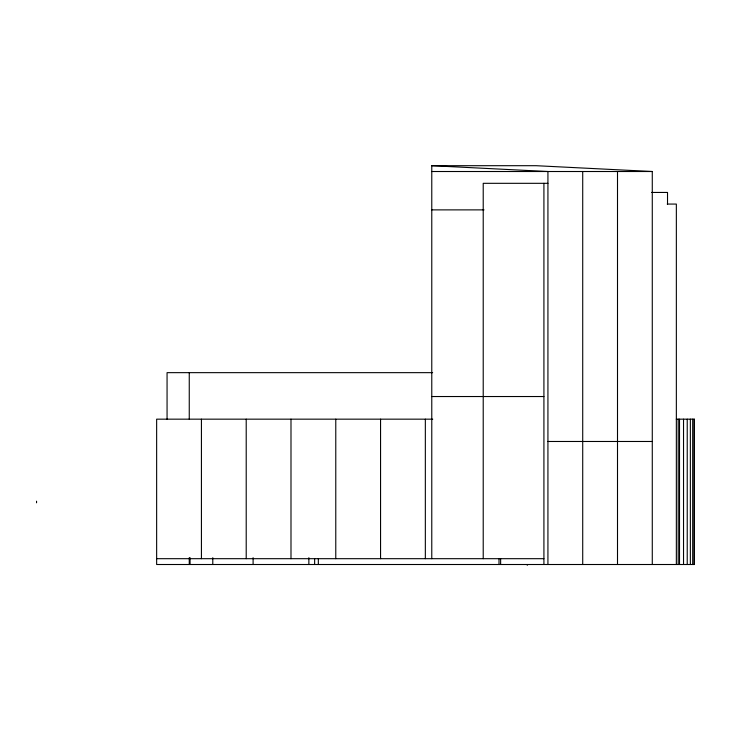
<?xml version="1.0" encoding="UTF-8"?>
<svg xmlns="http://www.w3.org/2000/svg" width="731" height="731" viewBox="0 0 731 731"><rect width="100%" height="100%" fill="white"/><g stroke="black" fill="none" stroke-linecap="round" stroke-linejoin="round"><path stroke-width="1.1" d="M431.774 558.685L431.774 165.699L536.134 165.699L652.28 171.511L652.28 564.506M431.774 171.511L652.28 171.511M547.93 183.317L483.218 183.317L483.218 558.685M651.577 192.445L667.522 192.445L667.522 204.068M667.239 204.068L676.349 204.068L676.349 564.506M431.774 209.879L484.023 209.879M432.642 372.655L167.061 372.655L167.061 419.475M431.774 396.531L543.919 396.531M432.752 419.165L156.644 419.165L156.644 564.506L694.45 564.506L694.45 419.165L676.266 419.165M547.93 441.478L652.28 441.478M156.644 558.685L543.919 558.685M431.774 165.699L547.93 171.511L547.93 564.506M694.094 419.165L694.094 564.506M692.696 419.165L692.696 564.506M690.356 419.165L690.356 564.506M687.231 419.165L687.231 564.506M683.531 419.165L683.531 564.506M679.51 419.165L679.51 564.506M678.185 419.165L678.185 564.506M617.503 171.511L617.503 564.506M582.717 171.511L582.717 564.506M543.919 183.317L543.919 564.506M527.261 564.506L527.261 565.301M500.634 558.685L500.634 564.506M499.008 558.685L499.008 564.506M425.341 419.165L425.341 558.685M380.559 419.165L380.559 558.685M335.776 419.165L335.776 558.685M318.332 558.685L318.332 564.506M314.641 558.685L314.641 564.506M308.857 557.689L308.857 564.506M290.993 419.165L290.993 558.685M253.1 557.689L253.1 564.506M246.21 419.165L246.21 558.685M212.785 557.689L212.785 564.506M201.427 419.165L201.427 558.685M190.06 557.689L190.06 564.506M189.256 372.655L189.256 419.165M189.256 557.689L189.256 564.506M36.55 501.192L36.55 502.818"/></g></svg>
